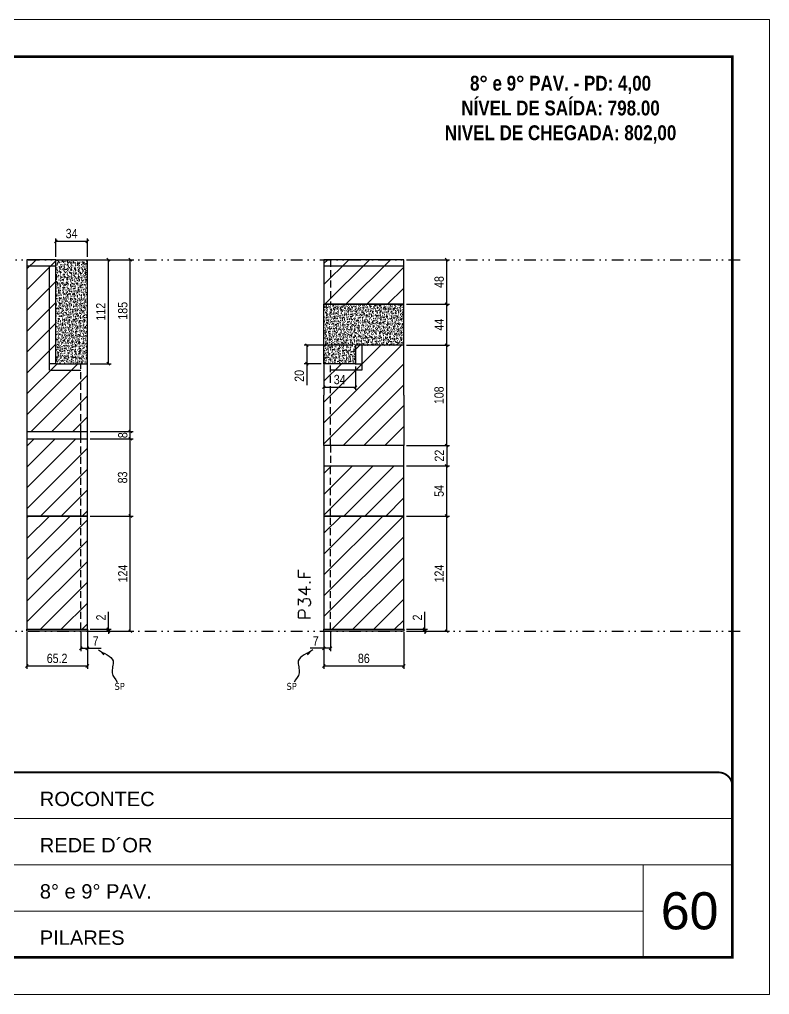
# Model space of a CAD drawing. Extents: x 28748 to 35002, y 14885 to 43501.
# Drawn here: x 34194 to 35002, y 26371 to 27421 of the extents above; entities that cross this region are included whole.
import ezdxf

# ---------------------------------------------------------------- set-up
doc = ezdxf.new("R2010")
doc.units = 0
for name, pattern in [('CONTINUO', [0]), ('DASHED', [0.75, 0.5, -0.25]), ('DIVIDE2', [0.625, 0.25, -0.125, 0, -0.125, 0, -0.125]), ('HIDDEN', [0.375, 0.25, -0.125])]:
    doc.linetypes.add(name, pattern=pattern)
for name, color, linetype, lineweight in [('CARIMBO', 255, 'Continuous', 9), ('Folhas', 255, 'Continuous', 9), ('Hachura', 251, 'Continuous', 9), ('SARRAFO DE PRESSAO', 251, 'DASHED', 9), ('Texto Seção', 7, 'Continuous', 15)]:
    doc.layers.add(name, color=color, linetype=linetype, lineweight=lineweight)
for name, color, linetype in [('COTA', 241, 'Continuous'), ('NOMENCLATURA', 7, 'Continuous'), ('Nível', 160, 'Continuous'), ('Painéis', 200, 'Continuous'), ('SARR_2.2x7', 40, 'Continuous'), ('Sarrafo de Pressão', 42, 'HIDDEN'), ('texto', 7, 'Continuous')]:
    doc.layers.add(name, color=color, linetype=linetype)
doc.styles.add('ARIAL', font='arial.ttf')
doc.styles.add('COTA TECNICA', font='techl___.ttf', dxfattribs={"height": 10})
doc.styles.add('COTA TECNICA-50', font='techl___.ttf', dxfattribs={"height": 10})
doc.styles.add('REGUA-120', font='ROMANS.shx', dxfattribs={"height": 15})
doc.styles.add('ROMANC', font='techb___.ttf', dxfattribs={"height": 2.5})
doc.styles.get("Standard").update_dxf_attribs({"font": 'arial.ttf'})
doc.dimstyles.new('COTA PAINEL-50', dxfattribs={"dimtxt": 10, "dimasz": 3, "dimexe": 3, "dimexo": 3, "dimgap": 3, "dimtad": 1, "dimdec": 1, "dimzin": 12, "dimdsep": 46, "dimtxsty": 'COTA TECNICA-50', "dimblk1": 'OBLIQUE', "dimblk2": 'OBLIQUE', "dimsah": 1, "dimcen": 0.9, "dimclrd": 4, "dimclre": 4, "dimclrt": 240, "dimadec": 1, "dimazin": 3, "dimtfac": 1, "dimtdec": 1, "dimtmove": 0, "dimatfit": 3, "dimfxl": 1, "dimtolj": 1, "dimtzin": 12, "dimarcsym": 0})
doc.dimstyles.new('PAINEL', dxfattribs={"dimtxt": 10, "dimasz": 3, "dimexe": 3, "dimexo": 3, "dimgap": 3, "dimtad": 1, "dimdec": 1, "dimzin": 12, "dimdsep": 46, "dimtxsty": 'COTA TECNICA', "dimblk1": 'OBLIQUE', "dimblk2": 'OBLIQUE', "dimsah": 1, "dimcen": 0.9, "dimclrd": 4, "dimclre": 4, "dimclrt": 240, "dimadec": 1, "dimazin": 3, "dimtfac": 1, "dimtdec": 1, "dimtmove": 0, "dimatfit": 3, "dimfxl": 1, "dimtolj": 1, "dimtzin": 12, "dimarcsym": 0})
doc.dimstyles.get("Standard").update_dxf_attribs({"dimtxt": 0.18, "dimasz": 0.18, "dimexe": 0.18, "dimexo": 0.0625, "dimgap": 0.09, "dimtad": 0, "dimtih": 1, "dimtoh": 1, "dimdec": 4, "dimzin": 0, "dimdsep": 46, "dimtxsty": 'Standard', "dimcen": 0.09, "dimadec": 0, "dimazin": 0, "dimtfac": 1, "dimtdec": 4, "dimtofl": 0, "dimtmove": 0, "dimatfit": 3, "dimfxl": 1, "dimtolj": 1, "dimtzin": 0, "dimarcsym": 0})
pattern_1 = [(45, (-97089.158, -2076.637), (-11.2253202, 11.2253202), [])]

# ---------------------------------------------------------------- blocks, each defined once
blk = doc.blocks.new('9999999999')
at = {"color": 30, "linetype": 'CONTINUO'}
for p, q in [((98564.6, 34379.6), (99584, 34379.6)), ((98564.6, 34329.8), (99488, 34329.8)), ((99584, 34329.8), (99488, 34329.8)), ((99488, 34329.8), (99488, 34230.2)), ((98564.6, 34280), (99488, 34280))]:
    blk.add_line(p, q, dxfattribs=at)
at = {"color": 30, "linetype": 'CONTINUO', "const_width": 2}
blk.add_lwpolyline([(99584, 34230.2), (99584, 34414.4, 0.414214), (99569, 34429.4), (98229, 34429.4, 0.414214), (98214, 34414.4), (98214, 34245.2, 0.414214), (98229, 34230.2), (99584, 34230.2)], format="xyb", dxfattribs=at)
at = {"layer": 'Folhas'}
blk.add_lwpolyline([(98139, 34190.2), (99624, 34190.2), (99624, 35240.2), (98139, 35240.2)], close=True, dxfattribs=at)
at = {"layer": 'Folhas', "color": 30, "const_width": 3}
blk.add_lwpolyline([(98214, 34230.2), (99584, 34230.2), (99584, 35200.2), (98214, 35200.2)], close=True, dxfattribs=at)
at = {"color": 7, "linetype": 'Continuous', "ltscale": 5, "style": 'ARIAL'}
for s, height, p in [('ROCONTEC', 15.48, (98837.7, 34393.1)), ('REDE D´OR', 15.48, (98837.7, 34343.3)), ('8° e 9° PAV.', 15.483, (98837.7, 34293.5)), ('PILARES', 15.48, (98837.7, 34243.7))]:
    blk.add_text(s, height=height, dxfattribs=at).set_placement(p)
blk = doc.blocks.new('_Oblique')
at = {"color": 0, "linetype": 'ByBlock', "lineweight": -2}
blk.add_line((-0.5, -0.5), (0.5, 0.5), dxfattribs=at)
blk = doc.blocks.new('*D1176')
at = {"layer": 'COTA', "color": 4, "lineweight": -2, "transparency": 16777216}
for p, q in [((34201.6, 26761), (34201.6, 26721.5)), ((34266.8, 26761), (34266.8, 26721.5)), ((34201.6, 26724.5), (34266.8, 26724.5))]:
    blk.add_line(p, q, dxfattribs=at)
at = {"layer": 'Defpoints', "color": 0, "transparency": 16777216}
for p in [(34201.6, 26764), (34266.8, 26764), (34266.8, 26724.5)]:
    blk.add_point(p, dxfattribs=at)
at = {"layer": 'COTA', "color": 4, "lineweight": -2, "transparency": 16777216, "xscale": 3, "yscale": 3, "zscale": 3, "rotation": 180}
blk.add_blockref('_Oblique', (34201.6, 26724.5), dxfattribs=at)
at = {"layer": 'COTA', "color": 4, "lineweight": -2, "transparency": 16777216, "xscale": 3, "yscale": 3, "zscale": 3}
blk.add_blockref('_Oblique', (34266.8, 26724.5), dxfattribs=at)
at = {"layer": 'COTA', "color": 240, "transparency": 16777216, "insert": (34234.2, 26732.6), "char_height": 10, "attachment_point": 5, "style": 'COTA TECNICA'}
blk.add_mtext('\\A1;65.2', dxfattribs=at)
blk = doc.blocks.new('*D1177')
at = {"layer": 'COTA', "color": 4, "lineweight": -2, "transparency": 16777216}
for p, q in [((34269.8, 27162), (34316.1, 27162)), ((34313.1, 26977), (34313.1, 27162)), ((34269.8, 26977), (34316.1, 26977))]:
    blk.add_line(p, q, dxfattribs=at)
at = {"layer": 'Defpoints', "color": 0, "transparency": 16777216}
for p in [(34266.8, 27162), (34313.1, 27162), (34266.8, 26977)]:
    blk.add_point(p, dxfattribs=at)
at = {"layer": 'COTA', "color": 4, "lineweight": -2, "transparency": 16777216, "xscale": 3, "yscale": 3, "zscale": 3}
for p, rotation in [((34313.1, 27162), 90), ((34313.1, 26977), 270)]:
    blk.add_blockref('_Oblique', p, dxfattribs=dict(at, rotation=rotation))
at = {"layer": 'COTA', "color": 240, "transparency": 16777216, "insert": (34305, 27107), "char_height": 10, "attachment_point": 5, "rotation": 90, "style": 'COTA TECNICA'}
blk.add_mtext('\\A1;185', dxfattribs=at)
blk = doc.blocks.new('*D1178')
at = {"layer": 'COTA', "color": 4, "lineweight": -2, "transparency": 16777216}
for p, q in [((34259.8, 26761), (34259.8, 26740.5)), ((34266.8, 26759), (34266.8, 26740.5)), ((34259.8, 26743.5), (34266.8, 26743.5)), ((34266.8, 26743.5), (34281.6, 26743.5))]:
    blk.add_line(p, q, dxfattribs=at)
at = {"layer": 'Defpoints', "color": 0, "transparency": 16777216}
for p in [(34259.8, 26764), (34266.8, 26762), (34266.8, 26743.5)]:
    blk.add_point(p, dxfattribs=at)
at = {"layer": 'COTA', "color": 4, "lineweight": -2, "transparency": 16777216, "xscale": 3, "yscale": 3, "zscale": 3, "rotation": 180}
blk.add_blockref('_Oblique', (34259.8, 26743.5), dxfattribs=at)
at = {"layer": 'COTA', "color": 4, "lineweight": -2, "transparency": 16777216, "xscale": 3, "yscale": 3, "zscale": 3}
blk.add_blockref('_Oblique', (34266.8, 26743.5), dxfattribs=at)
at = {"layer": 'COTA', "color": 240, "transparency": 16777216, "insert": (34275.7, 26751.5), "char_height": 10, "attachment_point": 5, "style": 'COTA TECNICA-50'}
blk.add_mtext('\\A1;7', dxfattribs=at)
blk = doc.blocks.new('*D1179')
at = {"layer": 'COTA', "color": 4, "lineweight": -2, "transparency": 16777216}
for p, q in [((34269.8, 26886), (34316.1, 26886)), ((34313.1, 26762), (34313.1, 26886)), ((34269.8, 26762), (34316.1, 26762))]:
    blk.add_line(p, q, dxfattribs=at)
at = {"layer": 'Defpoints', "color": 0, "transparency": 16777216}
for p in [(34266.8, 26886), (34313.1, 26886), (34266.8, 26762)]:
    blk.add_point(p, dxfattribs=at)
at = {"layer": 'COTA', "color": 4, "lineweight": -2, "transparency": 16777216, "xscale": 3, "yscale": 3, "zscale": 3}
for p, rotation in [((34313.1, 26886), 90), ((34313.1, 26762), 270)]:
    blk.add_blockref('_Oblique', p, dxfattribs=dict(at, rotation=rotation))
at = {"layer": 'COTA', "color": 240, "transparency": 16777216, "insert": (34305, 26824), "char_height": 10, "attachment_point": 5, "rotation": 90, "style": 'COTA TECNICA-50'}
blk.add_mtext('\\A1;124', dxfattribs=at)
blk = doc.blocks.new('*D1180')
at = {"layer": 'COTA', "color": 4, "lineweight": -2, "transparency": 16777216}
for p, q in [((34289.4, 26764), (34289.4, 26782.8)), ((34269.8, 26764), (34292.4, 26764)), ((34269.8, 26762), (34292.4, 26762)), ((34289.4, 26762), (34289.4, 26764)), ((34289.4, 26762), (34289.4, 26759))]:
    blk.add_line(p, q, dxfattribs=at)
at = {"layer": 'Defpoints', "color": 0, "transparency": 16777216}
for p in [(34266.8, 26764), (34266.8, 26762), (34289.4, 26762)]:
    blk.add_point(p, dxfattribs=at)
at = {"layer": 'COTA', "color": 4, "lineweight": -2, "transparency": 16777216, "xscale": 3, "yscale": 3, "zscale": 3}
for p, rotation in [((34289.4, 26764), 270), ((34289.4, 26762), 90)]:
    blk.add_blockref('_Oblique', p, dxfattribs=dict(at, rotation=rotation))
at = {"layer": 'COTA', "color": 240, "transparency": 16777216, "insert": (34281.4, 26776.7), "char_height": 10, "attachment_point": 5, "rotation": 90, "style": 'COTA TECNICA-50'}
blk.add_mtext('\\A1;2', dxfattribs=at)
blk = doc.blocks.new('*D1181')
at = {"layer": 'COTA', "color": 4, "linetype": 'ByBlock', "lineweight": -2, "transparency": 16777216}
for p, q in [((34269.8, 26969), (34316.1, 26969)), ((34313.1, 26886), (34313.1, 26969)), ((34269.8, 26886), (34316.1, 26886))]:
    blk.add_line(p, q, dxfattribs=at)
at = {"layer": 'Defpoints', "color": 0, "linetype": 'ByBlock', "transparency": 16777216}
for p in [(34266.8, 26969), (34313.1, 26969), (34266.8, 26886)]:
    blk.add_point(p, dxfattribs=at)
at = {"layer": 'COTA', "color": 4, "linetype": 'ByBlock', "lineweight": -2, "transparency": 16777216, "xscale": 3, "yscale": 3, "zscale": 3}
for p, rotation in [((34313.1, 26969), 90), ((34313.1, 26886), 270)]:
    blk.add_blockref('_Oblique', p, dxfattribs=dict(at, rotation=rotation))
at = {"layer": 'COTA', "color": 240, "linetype": 'ByBlock', "transparency": 16777216, "insert": (34304.8, 26927.5), "char_height": 10, "attachment_point": 5, "rotation": 90, "style": 'COTA TECNICA'}
blk.add_mtext('\\A1;83', dxfattribs=at)
blk = doc.blocks.new('*D1182')
at = {"layer": 'COTA', "color": 4, "lineweight": -2, "transparency": 16777216}
for p, q in [((34521.7, 26761), (34521.7, 26721.5)), ((34607.7, 26761), (34607.7, 26721.5)), ((34521.7, 26724.5), (34607.7, 26724.5))]:
    blk.add_line(p, q, dxfattribs=at)
at = {"layer": 'Defpoints', "color": 0, "transparency": 16777216}
for p in [(34521.7, 26764), (34607.7, 26764), (34607.7, 26724.5)]:
    blk.add_point(p, dxfattribs=at)
at = {"layer": 'COTA', "color": 4, "lineweight": -2, "transparency": 16777216, "xscale": 3, "yscale": 3, "zscale": 3, "rotation": 180}
blk.add_blockref('_Oblique', (34521.7, 26724.5), dxfattribs=at)
at = {"layer": 'COTA', "color": 4, "lineweight": -2, "transparency": 16777216, "xscale": 3, "yscale": 3, "zscale": 3}
blk.add_blockref('_Oblique', (34607.7, 26724.5), dxfattribs=at)
at = {"layer": 'COTA', "color": 240, "transparency": 16777216, "insert": (34564.7, 26732.6), "char_height": 10, "attachment_point": 5, "style": 'COTA TECNICA'}
blk.add_mtext('\\A1;86', dxfattribs=at)
blk = doc.blocks.new('*D1183')
at = {"layer": 'COTA', "color": 4, "lineweight": -2, "transparency": 16777216}
for p, q in [((34521.7, 26759), (34521.7, 26740.5)), ((34528.7, 26761), (34528.7, 26740.5)), ((34521.7, 26743.5), (34507, 26743.5)), ((34528.7, 26743.5), (34521.7, 26743.5))]:
    blk.add_line(p, q, dxfattribs=at)
at = {"layer": 'Defpoints', "color": 0, "transparency": 16777216}
for p in [(34521.7, 26762), (34528.7, 26764), (34521.7, 26743.5)]:
    blk.add_point(p, dxfattribs=at)
at = {"layer": 'COTA', "color": 4, "lineweight": -2, "transparency": 16777216, "xscale": 3, "yscale": 3, "zscale": 3, "rotation": 180}
blk.add_blockref('_Oblique', (34521.7, 26743.5), dxfattribs=at)
at = {"layer": 'COTA', "color": 4, "lineweight": -2, "transparency": 16777216, "xscale": 3, "yscale": 3, "zscale": 3}
blk.add_blockref('_Oblique', (34528.7, 26743.5), dxfattribs=at)
at = {"layer": 'COTA', "color": 240, "transparency": 16777216, "insert": (34512.9, 26751.5), "char_height": 10, "attachment_point": 5, "style": 'COTA TECNICA-50'}
blk.add_mtext('\\A1;7', dxfattribs=at)
blk = doc.blocks.new('*D1184')
at = {"layer": 'COTA', "color": 4, "lineweight": -2, "transparency": 16777216}
for p, q in [((34610.7, 26886), (34657, 26886)), ((34654, 26762), (34654, 26886)), ((34610.7, 26762), (34657, 26762))]:
    blk.add_line(p, q, dxfattribs=at)
at = {"layer": 'Defpoints', "color": 0, "transparency": 16777216}
for p in [(34607.7, 26886), (34654, 26886), (34607.7, 26762)]:
    blk.add_point(p, dxfattribs=at)
at = {"layer": 'COTA', "color": 4, "lineweight": -2, "transparency": 16777216, "xscale": 3, "yscale": 3, "zscale": 3}
for p, rotation in [((34654, 26886), 90), ((34654, 26762), 270)]:
    blk.add_blockref('_Oblique', p, dxfattribs=dict(at, rotation=rotation))
at = {"layer": 'COTA', "color": 240, "transparency": 16777216, "insert": (34645.9, 26824), "char_height": 10, "attachment_point": 5, "rotation": 90, "style": 'COTA TECNICA-50'}
blk.add_mtext('\\A1;124', dxfattribs=at)
blk = doc.blocks.new('*D1185')
at = {"layer": 'COTA', "color": 4, "lineweight": -2, "transparency": 16777216}
for p, q in [((34630.3, 26764), (34630.3, 26782.8)), ((34610.7, 26764), (34633.3, 26764)), ((34610.7, 26762), (34633.3, 26762)), ((34630.3, 26762), (34630.3, 26764)), ((34630.3, 26762), (34630.3, 26759))]:
    blk.add_line(p, q, dxfattribs=at)
at = {"layer": 'Defpoints', "color": 0, "transparency": 16777216}
for p in [(34607.7, 26764), (34607.7, 26762), (34630.3, 26762)]:
    blk.add_point(p, dxfattribs=at)
at = {"layer": 'COTA', "color": 4, "lineweight": -2, "transparency": 16777216, "xscale": 3, "yscale": 3, "zscale": 3}
for p, rotation in [((34630.3, 26764), 270), ((34630.3, 26762), 90)]:
    blk.add_blockref('_Oblique', p, dxfattribs=dict(at, rotation=rotation))
at = {"layer": 'COTA', "color": 240, "transparency": 16777216, "insert": (34622.3, 26776.7), "char_height": 10, "attachment_point": 5, "rotation": 90, "style": 'COTA TECNICA-50'}
blk.add_mtext('\\A1;2', dxfattribs=at)
blk = doc.blocks.new('*D1186')
at = {"layer": 'COTA', "color": 4, "linetype": 'ByBlock', "lineweight": -2, "transparency": 16777216}
for p, q in [((34269.8, 27162), (34292.4, 27162)), ((34289.4, 27050), (34289.4, 27162)), ((34269.8, 27050), (34292.4, 27050))]:
    blk.add_line(p, q, dxfattribs=at)
at = {"layer": 'Defpoints', "color": 0, "linetype": 'ByBlock', "transparency": 16777216}
for p in [(34266.8, 27162), (34289.4, 27162), (34266.8, 27050)]:
    blk.add_point(p, dxfattribs=at)
at = {"layer": 'COTA', "color": 4, "linetype": 'ByBlock', "lineweight": -2, "transparency": 16777216, "xscale": 3, "yscale": 3, "zscale": 3}
for p, rotation in [((34289.4, 27162), 90), ((34289.4, 27050), 270)]:
    blk.add_blockref('_Oblique', p, dxfattribs=dict(at, rotation=rotation))
at = {"layer": 'COTA', "color": 240, "linetype": 'ByBlock', "transparency": 16777216, "insert": (34281.3, 27106), "char_height": 10, "attachment_point": 5, "rotation": 90, "style": 'COTA TECNICA'}
blk.add_mtext('\\A1;112', dxfattribs=at)
blk = doc.blocks.new('*D1187')
at = {"layer": 'COTA', "color": 4, "linetype": 'ByBlock', "lineweight": -2, "transparency": 16777216}
for p, q in [((34610.7, 26940), (34657, 26940)), ((34654, 26886), (34654, 26940)), ((34610.7, 26886), (34657, 26886))]:
    blk.add_line(p, q, dxfattribs=at)
at = {"layer": 'Defpoints', "color": 0, "linetype": 'ByBlock', "transparency": 16777216}
for p in [(34607.7, 26940), (34654, 26940), (34607.7, 26886)]:
    blk.add_point(p, dxfattribs=at)
at = {"layer": 'COTA', "color": 4, "linetype": 'ByBlock', "lineweight": -2, "transparency": 16777216, "xscale": 3, "yscale": 3, "zscale": 3}
for p, rotation in [((34654, 26940), 90), ((34654, 26886), 270)]:
    blk.add_blockref('_Oblique', p, dxfattribs=dict(at, rotation=rotation))
at = {"layer": 'COTA', "color": 240, "linetype": 'ByBlock', "transparency": 16777216, "insert": (34645.9, 26913), "char_height": 10, "attachment_point": 5, "rotation": 90, "style": 'COTA TECNICA'}
blk.add_mtext('\\A1;54', dxfattribs=at)
blk = doc.blocks.new('*D1188')
at = {"layer": 'COTA', "color": 4, "linetype": 'ByBlock', "lineweight": -2, "transparency": 16777216}
for p, q in [((34610.7, 27070), (34657, 27070)), ((34654, 26962), (34654, 27070)), ((34610.7, 26962), (34657, 26962))]:
    blk.add_line(p, q, dxfattribs=at)
at = {"layer": 'Defpoints', "color": 0, "linetype": 'ByBlock', "transparency": 16777216}
for p in [(34607.7, 27070), (34654, 27070), (34607.7, 26962)]:
    blk.add_point(p, dxfattribs=at)
at = {"layer": 'COTA', "color": 4, "linetype": 'ByBlock', "lineweight": -2, "transparency": 16777216, "xscale": 3, "yscale": 3, "zscale": 3}
for p, rotation in [((34654, 27070), 90), ((34654, 26962), 270)]:
    blk.add_blockref('_Oblique', p, dxfattribs=dict(at, rotation=rotation))
at = {"layer": 'COTA', "color": 240, "linetype": 'ByBlock', "transparency": 16777216, "insert": (34645.8, 27016), "char_height": 10, "attachment_point": 5, "rotation": 90, "style": 'COTA TECNICA'}
blk.add_mtext('\\A1;108', dxfattribs=at)
blk = doc.blocks.new('*D1939')
at = {"layer": 'COTA', "color": 4, "lineweight": -2, "transparency": 16777216}
for p, q in [((34552.7, 27070), (34500.3, 27070)), ((34503.3, 27070), (34503.3, 27050)), ((34518.7, 27050), (34500.3, 27050)), ((34503.3, 27050), (34503.3, 27026.8))]:
    blk.add_line(p, q, dxfattribs=at)
at = {"layer": 'Defpoints', "color": 0, "transparency": 16777216}
for p in [(34555.7, 27070), (34503.3, 27050), (34521.7, 27050)]:
    blk.add_point(p, dxfattribs=at)
at = {"layer": 'COTA', "color": 4, "lineweight": -2, "transparency": 16777216, "xscale": 3, "yscale": 3, "zscale": 3}
for p, rotation in [((34503.3, 27070), 90), ((34503.3, 27050), 270)]:
    blk.add_blockref('_Oblique', p, dxfattribs=dict(at, rotation=rotation))
at = {"layer": 'COTA', "color": 240, "transparency": 16777216, "insert": (34495.2, 27036.9), "char_height": 10, "attachment_point": 5, "rotation": 90, "style": 'COTA TECNICA'}
blk.add_mtext('\\A1;20', dxfattribs=at)
blk = doc.blocks.new('*D2023')
at = {"layer": 'COTA', "color": 4, "lineweight": -2, "transparency": 16777216}
for p, q in [((34610.7, 27114), (34657, 27114)), ((34654, 27070), (34654, 27114)), ((34610.7, 27070), (34657, 27070))]:
    blk.add_line(p, q, dxfattribs=at)
at = {"layer": 'Defpoints', "color": 0, "transparency": 16777216}
for p in [(34607.7, 27114), (34654, 27114), (34607.7, 27070)]:
    blk.add_point(p, dxfattribs=at)
at = {"layer": 'COTA', "color": 4, "lineweight": -2, "transparency": 16777216, "xscale": 3, "yscale": 3, "zscale": 3}
for p, rotation in [((34654, 27114), 90), ((34654, 27070), 270)]:
    blk.add_blockref('_Oblique', p, dxfattribs=dict(at, rotation=rotation))
at = {"layer": 'COTA', "color": 240, "transparency": 16777216, "insert": (34645.9, 27092), "char_height": 10, "attachment_point": 5, "rotation": 90, "style": 'COTA TECNICA-50'}
blk.add_mtext('\\A1;44', dxfattribs=at)
blk = doc.blocks.new('*D2074')
at = {"layer": 'COTA', "color": 4, "lineweight": -2, "transparency": 16777216}
for p, q in [((34232.8, 27165), (34232.8, 27184.8)), ((34266.8, 27165), (34266.8, 27184.8)), ((34232.8, 27181.8), (34266.8, 27181.8))]:
    blk.add_line(p, q, dxfattribs=at)
at = {"layer": 'Defpoints', "color": 0, "transparency": 16777216}
for p in [(34266.8, 27181.8), (34232.8, 27162), (34266.8, 27162)]:
    blk.add_point(p, dxfattribs=at)
at = {"layer": 'COTA', "color": 4, "lineweight": -2, "transparency": 16777216, "xscale": 3, "yscale": 3, "zscale": 3, "rotation": 180}
blk.add_blockref('_Oblique', (34232.8, 27181.8), dxfattribs=at)
at = {"layer": 'COTA', "color": 4, "lineweight": -2, "transparency": 16777216, "xscale": 3, "yscale": 3, "zscale": 3}
blk.add_blockref('_Oblique', (34266.8, 27181.8), dxfattribs=at)
at = {"layer": 'COTA', "color": 240, "transparency": 16777216, "insert": (34249.8, 27190.1), "char_height": 10, "attachment_point": 5, "style": 'COTA TECNICA-50'}
blk.add_mtext('\\A1;34', dxfattribs=at)
blk = doc.blocks.new('*D1412')
at = {"layer": 'COTA', "color": 4, "lineweight": -2, "transparency": 16777216}
for p, q in [((34610.7, 27162), (34657, 27162)), ((34654, 27114), (34654, 27162)), ((34610.7, 27114), (34657, 27114))]:
    blk.add_line(p, q, dxfattribs=at)
at = {"layer": 'Defpoints', "color": 0, "transparency": 16777216}
for p in [(34607.7, 27162), (34654, 27162), (34607.7, 27114)]:
    blk.add_point(p, dxfattribs=at)
at = {"layer": 'COTA', "color": 4, "lineweight": -2, "transparency": 16777216, "xscale": 3, "yscale": 3, "zscale": 3}
for p, rotation in [((34654, 27162), 90), ((34654, 27114), 270)]:
    blk.add_blockref('_Oblique', p, dxfattribs=dict(at, rotation=rotation))
at = {"layer": 'COTA', "color": 240, "transparency": 16777216, "insert": (34645.9, 27138), "char_height": 10, "attachment_point": 5, "rotation": 90, "style": 'COTA TECNICA-50'}
blk.add_mtext('\\A1;48', dxfattribs=at)
blk = doc.blocks.new('*D2325')
at = {"layer": 'COTA', "color": 4, "lineweight": -2, "transparency": 16777216}
for p, q in [((34521.7, 27047), (34521.7, 27021.7)), ((34555.7, 27047), (34555.7, 27021.7)), ((34521.7, 27024.7), (34555.7, 27024.7))]:
    blk.add_line(p, q, dxfattribs=at)
at = {"layer": 'Defpoints', "color": 0, "transparency": 16777216}
for p in [(34521.7, 27050), (34555.7, 27050), (34555.7, 27024.7)]:
    blk.add_point(p, dxfattribs=at)
at = {"layer": 'COTA', "color": 4, "lineweight": -2, "transparency": 16777216, "xscale": 3, "yscale": 3, "zscale": 3, "rotation": 180}
blk.add_blockref('_Oblique', (34521.7, 27024.7), dxfattribs=at)
at = {"layer": 'COTA', "color": 4, "lineweight": -2, "transparency": 16777216, "xscale": 3, "yscale": 3, "zscale": 3}
blk.add_blockref('_Oblique', (34555.7, 27024.7), dxfattribs=at)
at = {"layer": 'COTA', "color": 240, "transparency": 16777216, "insert": (34538.7, 27032.9), "char_height": 10, "attachment_point": 5, "style": 'COTA TECNICA'}
blk.add_mtext('\\A1;34', dxfattribs=at)
blk = doc.blocks.new('*D2479')
at = {"layer": 'COTA', "color": 4, "lineweight": -2, "transparency": 16777216}
for p, q in [((34610.7, 26962), (34657, 26962)), ((34654, 26962), (34654, 26940)), ((34610.7, 26940), (34657, 26940))]:
    blk.add_line(p, q, dxfattribs=at)
at = {"layer": 'Defpoints', "color": 0, "transparency": 16777216}
for p in [(34607.7, 26962), (34607.7, 26940), (34654, 26940)]:
    blk.add_point(p, dxfattribs=at)
at = {"layer": 'COTA', "color": 4, "lineweight": -2, "transparency": 16777216, "xscale": 3, "yscale": 3, "zscale": 3}
for p, rotation in [((34654, 26962), 90), ((34654, 26940), 270)]:
    blk.add_blockref('_Oblique', p, dxfattribs=dict(at, rotation=rotation))
at = {"layer": 'COTA', "color": 240, "transparency": 16777216, "insert": (34646, 26951), "char_height": 10, "attachment_point": 5, "rotation": 90, "style": 'COTA TECNICA'}
blk.add_mtext('\\A1;22', dxfattribs=at)
blk = doc.blocks.new('*D2639')
at = {"layer": 'COTA', "color": 4, "lineweight": -2, "transparency": 16777216}
for p, q in [((34269.8, 26977), (34316.1, 26977)), ((34313.1, 26969), (34313.1, 26977)), ((34269.8, 26969), (34316.1, 26969))]:
    blk.add_line(p, q, dxfattribs=at)
at = {"layer": 'Defpoints', "color": 0, "transparency": 16777216}
for p in [(34266.8, 26977), (34313.1, 26977), (34266.8, 26969)]:
    blk.add_point(p, dxfattribs=at)
at = {"layer": 'COTA', "color": 4, "lineweight": -2, "transparency": 16777216, "xscale": 3, "yscale": 3, "zscale": 3}
for p, rotation in [((34313.1, 26977), 90), ((34313.1, 26969), 270)]:
    blk.add_blockref('_Oblique', p, dxfattribs=dict(at, rotation=rotation))
at = {"layer": 'COTA', "color": 240, "transparency": 16777216, "insert": (34305, 26973), "char_height": 10, "attachment_point": 5, "rotation": 90, "style": 'COTA TECNICA'}
blk.add_mtext('\\A1;8', dxfattribs=at)

msp = doc.modelspace()

# ---------------------------------------------------------------- hatches: boundary and pattern name
at = {"layer": 'COTA', "linetype": 'ByBlock'}
h = msp.add_hatch(dxfattribs=at)
h.set_pattern_fill('AR-CONC', color=256, scale=0.03)
h.set_pattern_definition([(50, (-97089.158, -2110.6368), (5.46554007, -0.47817257), [0.5715, -6.2865]), (355, (-97089.158, -2110.637), (-1.05730264, 5.73170536), [0.4572, -5.02921753]), (100.4514447, (-97088.7025, -2110.6766), (4.40823741, 5.25353256), [0.48570026, -5.34270734]), (46.1842, (-97089.158, -2109.113), (8.13237123, -1.26126984), [0.85725, -9.42975]), (96.6355576, (-97088.48, -2109.218), (7.122124, 7.42278374), [0.7285507, -8.01406824]), (351.184151, (-97089.158, -2109.113), (7.122124, 7.42278374), [0.685799, -7.54379196]), (21, (-97088.396, -2109.4938), (4.54843174, -3.06795595), [0.5715, -6.2865]), (326, (-97088.396, -2109.494), (1.85406085, 5.52563898), [0.4572, -5.0292]), (71.451445, (-97088.017, -2109.7494), (6.40249258, 2.45768307), [0.48570026, -5.34269813]), (37.5, (-97089.158, -2110.6368), (0.092658098, 2.536651166), [0, -4.96824, 0, -5.1054, 0, -5.04825]), (7.5, (-97089.158, -2110.6368), (2.004589875, 3.005417245), [0, -2.91084, 0, -4.85394, 0, -1.92405]), (327.5, (-97090.8572, -2110.6368), (4.067717855, -0.17186232), [0, -1.905, 0, -5.9436, 0, -7.8867]), (317.5, (-97091.6192, -2110.6368), (4.44387544, 0.76279473), [0, -2.4765, 0, -3.94716, 0, -5.6007])])
h.paths.add_polyline_path([(34266.85, 27161.98), (34232.85, 27161.98)], flags=17)
h.paths.add_polyline_path([(34232.85, 27161.98), (34232.85, 27049.98), (34266.85, 27049.98), (34266.85, 27161.98)])
h = msp.add_hatch(dxfattribs=at)
h.set_pattern_fill('AR-CONC', color=256, scale=0.03)
h.set_pattern_definition([(50, (28982.8086, 36708.8853), (5.46554, -0.4781726), [0.5715, -6.2865]), (355, (28982.8086, 36708.885), (-1.0573026, 5.7317054), [0.4572, -5.0292175]), (100.451445, (28983.264, 36708.8454), (4.4082374, 5.2535326), [0.4857003, -5.3427073]), (46.1842, (28982.8086, 36710.409), (8.1323712, -1.26127), [0.85725, -9.42975]), (96.63556, (28983.486, 36710.304), (7.122124, 7.422784), [0.728551, -8.014068]), (351.18415, (28982.809, 36710.409), (7.122124, 7.422784), [0.685799, -7.543792]), (21, (28983.5706, 36710.0283), (4.5484317, -3.067956), [0.5715, -6.2865]), (326, (28983.5706, 36710.028), (1.8540609, 5.525639), [0.4572, -5.0292]), (71.451445, (28983.9496, 36709.7726), (6.4024926, 2.457683), [0.4857003, -5.342698]), (37.5, (28982.8086, 36708.8853), (0.0926581, 2.53665117), [0, -4.96824, 0, -5.1054, 0, -5.04825]), (7.5, (28982.8086, 36708.8853), (2.0045899, 3.00541724), [0, -2.91084, 0, -4.85394, 0, -1.92405]), (327.5, (28981.1093, 36708.8853), (4.06771786, -0.17186232), [0, -1.905, 0, -5.9436, 0, -7.8867]), (317.5, (28980.3473, 36708.8853), (4.4438754, 0.7627947), [0, -2.4765, 0, -3.94716, 0, -5.6007])])
h.paths.add_polyline_path([(34607.73, 27069.98), (34607.73, 27113.98), (34521.73, 27113.98), (34521.73, 27049.98), (34555.73, 27049.98), (34555.73, 27069.98)])
at = {"layer": 'Hachura'}
h = msp.add_hatch(dxfattribs=at)
h.set_pattern_fill('ANSI31', color=256, scale=5)
h.paths.add_polyline_path([(34266.85, 27049.98), (34232.85, 27049.98), (34232.85, 27161.98), (34201.65, 27161.98), (34201.65, 26976.98), (34266.85, 26976.98)])
at = {"layer": 'Hachura', "linetype": 'ByBlock'}
h = msp.add_hatch(dxfattribs=at)
h.set_pattern_fill('ANSI31', color=256, scale=5)
h.set_pattern_definition([(45, (28982.809, 33293.16), (-11.22532, 11.22532), [])])
h.paths.add_polyline_path([(34521.73, 27161.98), (34521.73, 27113.98), (34607.73, 27113.98), (34607.73, 27161.98)])
at = {"layer": 'Hachura'}
h = msp.add_hatch(dxfattribs=at)
h.set_pattern_fill('ANSI31', color=256, scale=5)
h.set_pattern_definition([(45, (0, 8), (-11.22532, 11.22532), [])])
h.paths.add_polyline_path([(34607.73, 27015.98), (34607.73, 27069.98), (34555.73, 27069.98), (34555.73, 27049.98), (34521.73, 27049.98), (34521.73, 27015.98), (34521.73, 26961.98), (34607.73, 26961.98)])
at = {"layer": 'Hachura', "linetype": 'ByBlock'}
h = msp.add_hatch(dxfattribs=at)
h.set_pattern_fill('ANSI31', color=256, scale=5)
h.set_pattern_definition([(45, (28982.809, 36716.885), (-11.22532, 11.22532), [])])
h.paths.add_polyline_path([(34201.65, 26885.98), (34266.85, 26885.98), (34266.85, 26968.98), (34201.65, 26968.98)])
h = msp.add_hatch(dxfattribs=at)
h.set_pattern_fill('ANSI31', color=256, scale=5)
h.set_pattern_definition([(45, (-97089.158, -2124.637), (-11.2253202, 11.2253202), [])])
h.paths.add_polyline_path([(34607.73, 26939.98), (34521.73, 26939.98), (34521.73, 26885.98), (34607.73, 26885.98)])
h = msp.add_hatch(dxfattribs=at)
h.set_pattern_fill('ANSI31', color=256, scale=5)
h.set_pattern_definition(pattern_1)
h.paths.add_polyline_path([(34266.85, 26885.98), (34201.65, 26885.98), (34201.65, 26763.98), (34266.85, 26763.98)])
h = msp.add_hatch(dxfattribs=at)
h.set_pattern_fill('ANSI31', color=256, scale=5)
h.set_pattern_definition(pattern_1)
h.paths.add_polyline_path([(34607.73, 26885.98), (34521.73, 26885.98), (34521.73, 26763.98), (34607.73, 26763.98)])

# ---------------------------------------------------------------- linework, layer by layer
at = {"layer": 'COTA', "linetype": 'ByBlock'}
for p, q in [((34232.85, 27161.98), (34266.85, 27161.98)), ((34266.85, 27049.98), (34266.85, 27161.98)), ((34521.73, 27049.98), (34521.73, 27113.98)), ((34607.73, 27113.98), (34521.73, 27113.98)), ((34607.73, 27069.98), (34607.73, 27113.98))]:
    msp.add_line(p, q, dxfattribs=at)
at = {"layer": 'Nível', "color": 4, "linetype": 'DIVIDE2', "ltscale": 50}
for p, q in [((33605.34, 27161.98), (34975.34, 27161.98)), ((33605.34, 26761.98), (34975.34, 26761.98))]:
    msp.add_line(p, q, dxfattribs=at)
at = {"layer": 'Painéis'}
for p, q in [((34232.85, 27161.98), (34201.65, 27161.98)), ((34201.65, 27161.98), (34201.65, 26976.98)), ((34232.85, 27049.98), (34232.85, 27161.98)), ((34607.73, 27161.98), (34521.73, 27161.98)), ((34521.73, 27161.98), (34521.73, 27113.98)), ((34607.73, 27113.98), (34607.73, 27161.98)), ((34521.73, 27113.98), (34607.73, 27113.98)), ((34607.73, 27069.98), (34555.73, 27069.98)), ((34555.73, 27069.98), (34555.73, 27049.98)), ((34607.73, 27015.98), (34607.73, 27069.98)), ((34232.85, 27049.98), (34266.85, 27049.98)), ((34266.85, 26976.98), (34266.85, 27049.98)), ((34521.73, 27049.98), (34521.73, 27015.98)), ((34555.73, 27049.98), (34521.73, 27049.98)), ((34521.73, 26961.98), (34521.73, 27015.98)), ((34607.73, 27015.98), (34607.73, 26961.98)), ((34201.65, 26976.98), (34266.85, 26976.98)), ((34201.65, 26976.98), (34266.85, 26976.98)), ((34201.65, 26976.98), (34201.65, 26968.98)), ((34266.85, 26968.98), (34266.85, 26976.98)), ((34201.65, 26968.98), (34201.65, 26885.98)), ((34201.65, 26968.98), (34266.85, 26968.98)), ((34266.85, 26885.98), (34266.85, 26968.98)), ((34607.73, 26961.98), (34521.73, 26961.98)), ((34521.73, 26961.98), (34521.73, 26939.98)), ((34607.73, 26939.98), (34607.73, 26961.98)), ((34521.73, 26939.98), (34521.73, 26885.98)), ((34521.73, 26939.98), (34607.73, 26939.98)), ((34607.73, 26885.98), (34607.73, 26939.98)), ((34201.65, 26885.98), (34266.85, 26885.98)), ((34521.73, 26885.98), (34607.73, 26885.98))]:
    msp.add_line(p, q, dxfattribs=at)
for points in [[(34201.65, 26763.98), (34266.85, 26763.98), (34266.85, 26885.98), (34201.65, 26885.98)], [(34521.73, 26763.98), (34607.73, 26763.98), (34607.73, 26885.98), (34521.73, 26885.98)], [(34201.65, 26763.98), (34266.85, 26763.98), (34266.85, 26761.98), (34201.65, 26761.98)], [(34521.73, 26763.98), (34607.73, 26763.98), (34607.73, 26761.98), (34521.73, 26761.98)]]:
    msp.add_lwpolyline(points, close=True, dxfattribs=at)
at = {"layer": 'SARR_2.2x7'}
for p, q in [((34232.85, 27154.98), (34201.65, 27154.98)), ((34225.85, 27049.98), (34225.85, 27154.98)), ((34607.73, 27154.98), (34521.73, 27154.98)), ((34562.73, 27069.98), (34562.73, 27049.98)), ((34225.85, 27042.98), (34225.85, 27049.98)), ((34232.85, 27049.98), (34225.85, 27049.98)), ((34555.73, 27049.98), (34562.73, 27049.98)), ((34562.73, 27049.98), (34562.73, 27042.98)), ((34225.85, 27042.98), (34259.85, 27042.98)), ((34562.73, 27042.98), (34528.73, 27042.98))]:
    msp.add_line(p, q, dxfattribs=at)
at = {"layer": 'Sarrafo de Pressão', "ltscale": 30}
for p, q in [((34528.73, 27161.98), (34528.73, 27113.98)), ((34259.85, 26976.98), (34259.85, 27049.98)), ((34528.73, 26961.98), (34528.73, 27049.98)), ((34259.85, 26968.98), (34259.85, 26976.98)), ((34259.85, 26885.98), (34259.85, 26968.98)), ((34528.73, 26961.98), (34528.73, 26939.98)), ((34528.73, 26885.98), (34528.73, 26939.98)), ((34259.85, 26763.98), (34259.85, 26885.98)), ((34528.73, 26763.98), (34528.73, 26885.98))]:
    msp.add_line(p, q, dxfattribs=at)

# ---------------------------------------------------------------- block references
at = {"layer": 'SARRAFO DE PRESSAO', "color": 6, "linetype": 'ByBlock'}
msp.add_blockref('9999999999', (-64622.14, -7819.51), dxfattribs=at)

# ---------------------------------------------------------------- texts
at = {"layer": 'CARIMBO', "style": 'ARIAL'}
msp.add_text('60', height=40, dxfattribs=at).set_placement((34884.7, 26440.84))
at = {"layer": 'NOMENCLATURA', "color": 2, "insert": (34776.67, 27386.75), "char_height": 16, "attachment_point": 2, "style": 'ROMANC'}
msp.add_mtext_dynamic_manual_height_columns('\\P8° e 9° PAV. - PD: 4,00\\PNÍVEL DE SAÍDA: 798.00\\PNIVEL DE CHEGADA: 802,00', width=300.2766, gutter_width=1, heights=[0], dxfattribs=at)
at = {"layer": 'texto', "color": 0, "char_height": 7.5, "attachment_point": 5}
for insert in [(34301.62, 26702.48), (34486.95, 26702.48)]:
    msp.add_mtext('{\\fTahoma|b0|i0|c0|p34;\\C4;SP}', dxfattribs=dict(at, insert=insert))
at = {"layer": 'Texto Seção', "style": 'REGUA-120', "width": 1.1}
msp.add_text('P34.F', height=13, rotation=90, dxfattribs=at).set_placement((34507.27, 26774.04))

# ---------------------------------------------------------------- dimensions: what is measured, and where the dimension line sits
at = {"layer": 'COTA'}
for base, p1, p2, dimstyle, picture, middle in [((34266.85, 27181.83), (34232.85, 27161.98), (34266.85, 27161.98), 'COTA PAINEL-50', '*D2074', (34249.85, 27190.05)), ((34555.73, 27024.69), (34521.73, 27049.98), (34555.73, 27049.98), 'PAINEL', '*D2325', (34538.73, 27032.91)), ((34266.85, 26743.47), (34259.85, 26763.98), (34266.85, 26761.98), 'COTA PAINEL-50', '*D1178', (34275.71, 26751.54))]:
    dim = msp.add_linear_dim(base=base, p1=p1, p2=p2, dimstyle=dimstyle, dxfattribs=at)
    dim.commit()
    dim.dimension.update_dxf_attribs({"geometry": picture, "text_midpoint": middle})
dim = msp.add_linear_dim(base=(34313.08, 27161.98), p1=(34266.85, 26976.98), p2=(34266.85, 27161.98), angle=90, dimstyle='PAINEL', override={"dimarcsym": 2}, dxfattribs=at)
dim.commit()
dim.dimension.update_dxf_attribs({"geometry": '*D1177', "text_midpoint": (34313.08, 27106.98), "dimtype": 160})
at = {"layer": 'COTA', "linetype": 'ByBlock'}
for base, p1, p2, picture, middle in [((34289.37, 27161.98), (34266.85, 27049.98), (34266.85, 27161.98), '*D1186', (34281.31, 27105.98)), ((34653.97, 27069.98), (34607.73, 26961.98), (34607.73, 27069.98), '*D1188', (34645.85, 27015.98)), ((34313.08, 26968.98), (34266.85, 26885.98), (34266.85, 26968.98), '*D1181', (34304.84, 26927.48)), ((34653.97, 26939.98), (34607.73, 26885.98), (34607.73, 26939.98), '*D1187', (34645.86, 26912.98))]:
    dim = msp.add_linear_dim(base=base, p1=p1, p2=p2, angle=90, dimstyle='PAINEL', dxfattribs=at)
    dim.commit()
    dim.dimension.update_dxf_attribs({"geometry": picture, "text_midpoint": middle})
at = {"layer": 'COTA'}
for base, p1, p2, angle, dimstyle, picture, middle in [((34653.97, 27161.98), (34607.73, 27113.98), (34607.73, 27161.98), 90, 'COTA PAINEL-50', '*D1412', (34645.88, 27137.98)), ((34653.97, 27113.98), (34607.73, 27069.98), (34607.73, 27113.98), 90, 'COTA PAINEL-50', '*D2023', (34645.9, 27091.98)), ((34503.25, 27049.98), (34555.73, 27069.98), (34521.73, 27049.98), 90, 'PAINEL', '*D1939', (34495.15, 27036.87)), ((34313.08, 26885.98), (34266.85, 26761.98), (34266.85, 26885.98), 90, 'COTA PAINEL-50', '*D1179', (34305.01, 26823.98)), ((34653.97, 26885.98), (34607.73, 26761.98), (34607.73, 26885.98), 90, 'COTA PAINEL-50', '*D1184', (34645.9, 26823.98)), ((34521.73, 26743.47), (34528.73, 26763.98), (34521.73, 26761.98), 180, 'COTA PAINEL-50', '*D1183', (34512.87, 26751.54))]:
    dim = msp.add_linear_dim(base=base, p1=p1, p2=p2, angle=angle, dimstyle=dimstyle, dxfattribs=at)
    dim.commit()
    dim.dimension.update_dxf_attribs({"geometry": picture, "text_midpoint": middle})
for base, p1, p2, dimstyle, picture, middle in [((34313.08, 26976.98), (34266.85, 26968.98), (34266.85, 26976.98), 'PAINEL', '*D2639', (34313.08, 26972.98)), ((34653.97, 26939.98), (34607.73, 26961.98), (34607.73, 26939.98), 'PAINEL', '*D2479', (34653.97, 26950.98)), ((34289.37, 26761.98), (34266.85, 26763.98), (34266.85, 26761.98), 'COTA PAINEL-50', '*D1180', (34289.37, 26776.72)), ((34630.26, 26761.98), (34607.73, 26763.98), (34607.73, 26761.98), 'COTA PAINEL-50', '*D1185', (34630.26, 26776.72))]:
    dim = msp.add_linear_dim(base=base, p1=p1, p2=p2, angle=90, dimstyle=dimstyle, dxfattribs=at)
    dim.commit()
    dim.dimension.update_dxf_attribs({"geometry": picture, "text_midpoint": middle, "dimtype": 160})
for base, p1, p2, picture, middle in [((34266.85, 26724.52), (34201.65, 26763.98), (34266.85, 26763.98), '*D1176', (34234.25, 26732.63)), ((34607.73, 26724.52), (34521.73, 26763.98), (34607.73, 26763.98), '*D1182', (34564.73, 26732.65))]:
    dim = msp.add_linear_dim(base=base, p1=p1, p2=p2, dimstyle='PAINEL', override={"dimarcsym": 2}, dxfattribs=at)
    dim.commit()
    dim.dimension.update_dxf_attribs({"geometry": picture, "text_midpoint": middle})

# ---------------------------------------------------------------- leaders
at = {"layer": 'COTA', "path_type": 1}
for points in [[(34278.67, 26741.8), (34294.46, 26729.96), (34293.53, 26716.95), (34299.09, 26707.17)], [(34509.9, 26741.8), (34494.12, 26729.96), (34495.04, 26716.95), (34489.49, 26707.17)]]:
    msp.add_leader(points, dimstyle='Standard', override={"dimasz": 8}, dxfattribs=at)

doc.saveas('drawing.dxf')
